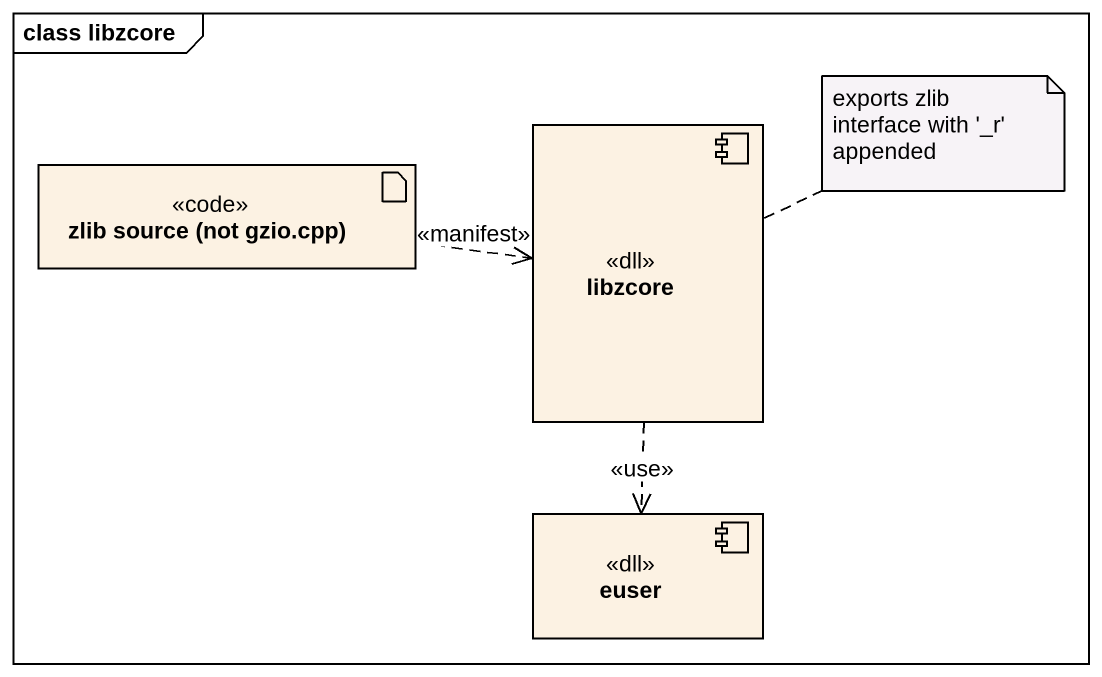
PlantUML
@startuml
mainframe class libzcore
artifact "zlib source (not gzio.cpp)" as zlib_source_not_gzio_cpp <<code>>
component libzcore <<dll>>
component euser <<dll>>
zlib_source_not_gzio_cpp .right.> libzcore : <<manifest>>
libzcore ..> euser : <<use>>
note right of libzcore : exports zlib interface with '_r' appended
@enduml
